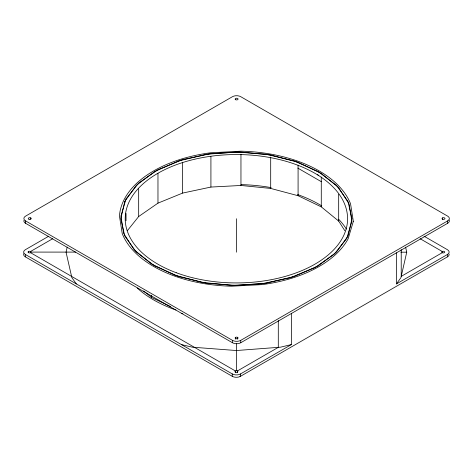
<?xml version="1.0" encoding="UTF-8"?>
<svg xmlns="http://www.w3.org/2000/svg" width="473" height="473" viewBox="0 0 473 473"><rect width="100%" height="100%" fill="white"/><g stroke="black" fill="none" stroke-linecap="round" stroke-linejoin="round"><path stroke-width="0.71" d="M67.207 247.089L66.049 252.186L71.855 277.639L76.36 283.924M405.592 247.16L406.739 252.186L400.933 277.639L396.427 283.924L396.427 252.866M127.391 230.647L138.672 216.522L157.97 203.136L182.608 193.085L210.917 187.06L240.958 185.469L270.692 188.425L298.085 195.721L321.279 206.861L338.68 221.092L344.864 230.777M48.766 236.193L25.365 249.703A5.853 3.376 0 0 0 25.365 254.48L25.365 256.869L232.255 376.313A5.853 3.376 0 0 0 239.959 376.609L240.532 376.313L240.532 373.924L291.368 344.581L291.368 313.522M52.657 238.723L30.538 251.494L30.538 252.688L235.359 370.938L235.359 372.73M25.577 220.909L232.468 340.359A5.853 3.376 0 0 0 240.745 340.359L447.635 220.909A5.853 3.376 0 0 0 447.635 216.131L240.745 96.687A5.853 3.376 0 0 0 232.468 96.687L25.577 216.131A5.853 3.376 0 0 0 25.577 220.909L25.577 223.297L232.468 342.748A5.853 3.376 0 0 0 240.745 342.748L447.635 223.297A5.853 3.376 0 0 0 449.149 220.034M396.427 283.924L447.423 254.48A5.853 3.376 0 0 0 447.423 249.703L424.027 236.193M239.959 376.609L447.423 256.869A5.853 3.376 0 0 0 449.09 254.036M291.368 344.581L280.483 347.182L236.394 350.534L192.304 347.182L181.425 344.581M30.964 252.091A1.46 0.845 0 0 1 28.77 252.819A1.46 0.845 0 0 1 28.77 251.358A1.46 0.845 0 0 1 30.964 252.091L75.65 252.103M400.844 252.18L406.739 252.186M181.472 313.303L182.832 313.629M143.65 290.996L151.514 297.422L170.723 306.652M317.513 174.697L318.79 175.436M297.813 168.098L321.415 181.733M420.13 238.723L442.249 251.494L442.249 252.688L401.222 276.374L401.222 249.649M25.365 254.48L232.255 373.924A5.853 3.376 0 0 0 240.532 373.924M447.635 220.909L447.635 223.297M447.423 254.48L447.423 256.869M442.462 217.923L442.462 219.117M338.68 194.19L338.68 221.092M321.279 177.05L321.279 206.861M298.085 165.183L298.085 195.721M278.295 320.623L278.295 347.348L237.428 370.938L237.428 372.73M270.692 157.16L270.692 188.425M240.958 154.204L240.958 185.469M240.745 340.359L240.745 342.748M237.641 337.373L237.641 339.165M236.394 218.739L236.394 252.186M236.394 343.297L236.394 370.696M235.572 337.373L235.572 339.165M232.468 340.359L232.468 342.748M232.255 373.924L232.255 376.313M210.917 156.522L210.917 187.06M182.608 162.546L182.608 193.085M157.97 173.325L157.97 203.136M151.514 295.241L151.514 297.422M138.672 188.893L138.672 216.522M126.037 213.435L126.037 220.708M30.751 217.923L30.751 219.117M28.469 251.494L28.469 252.688M25.365 256.869A5.853 3.376 0 0 1 23.851 253.605M25.577 223.297A5.853 3.376 0 0 1 23.91 220.471M175.903 309.986A117.038 67.568 0 0 1 137.223 288.022M241.017 184.624A117.038 67.568 0 0 1 271.13 187.615M297.552 194.527A117.038 67.568 0 0 1 321.782 205.932M338.579 219.2A117.038 67.568 0 0 1 346.402 229.08M124.76 201.468L120.822 218.739L124.76 236.009L136.307 252.103L154.671 265.921L178.605 276.522L206.482 283.191L236.394 285.461L266.305 283.191L294.182 276.522L318.116 265.921L336.48 252.103L348.027 236.009L351.965 218.739L348.027 201.468L336.48 185.375L318.116 171.557L294.182 160.95L266.305 154.287L236.394 152.01L206.482 154.287L178.605 160.95L154.671 171.557L136.307 185.375L124.76 201.468M126.037 198.891L120.917 216.06L123.672 233.402L134.107 249.75L151.514 263.975L174.703 275.115L202.095 282.411L231.829 285.367L261.871 283.776L290.18 277.752L314.817 267.7L334.115 254.314L346.756 238.498L351.871 221.329L349.115 203.987L338.68 187.645L321.279 173.42L298.085 162.274L270.692 154.978L240.958 152.028L210.917 153.613L182.608 159.638L157.97 169.689L138.672 183.075L126.037 198.891M353.337 221.364L348.158 238.747A117.038 67.568 0 0 1 262.196 284.604L231.77 286.212A117.038 67.568 0 0 1 122.235 233.591L119.45 216.025A117.038 67.568 0 0 1 210.591 152.785L241.017 151.177A117.038 67.568 0 0 1 350.552 203.798L353.337 221.364M442.249 252.688A1.46 0.845 0 0 0 444.697 252.31A1.46 0.845 0 0 0 442.905 251.275A1.46 0.845 0 0 0 442.249 252.688M235.359 372.133A1.46 0.845 0 0 0 237.807 371.754A1.46 0.845 0 0 0 236.015 370.72A1.46 0.845 0 0 0 235.359 372.133M235.572 99.673A1.46 0.845 0 0 0 238.02 99.295A1.46 0.845 0 0 0 236.228 98.26A1.46 0.845 0 0 0 235.572 99.673M442.769 219.253A1.46 0.845 0 0 0 444.963 218.52A1.46 0.845 0 0 0 442.769 217.787A1.46 0.845 0 0 0 442.769 219.253M235.873 338.703A1.46 0.845 0 0 0 238.067 337.97A1.46 0.845 0 0 0 235.873 337.237A1.46 0.845 0 0 0 235.873 338.703M28.983 219.253A1.46 0.845 0 0 0 31.177 218.52A1.46 0.845 0 0 0 28.983 217.787A1.46 0.845 0 0 0 28.983 219.253M176.24 272.72A111.185 64.192 0 0 0 347.448 221.825A111.185 64.192 0 0 0 185.493 161.665A111.185 64.192 0 0 0 176.24 272.72"/></g></svg>
